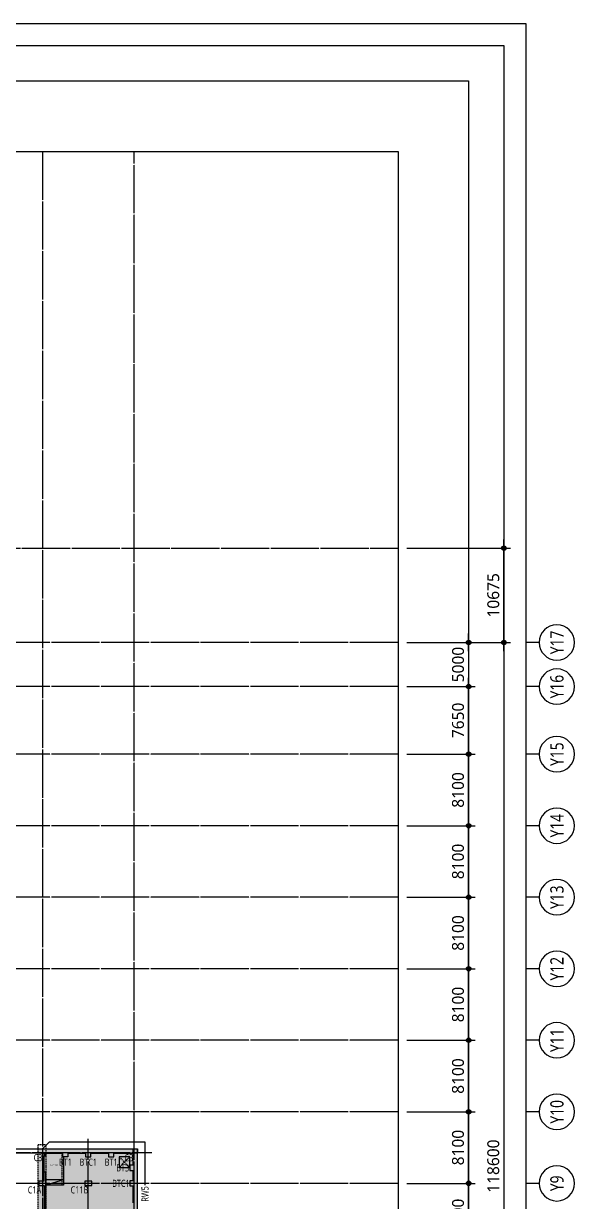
# Model space of a CAD drawing. Header units: millimetres. Extents: x 231380 to 990673, y -319231 to 132826.
# Drawn here: x 928203 to 990673, y -564 to 132826 of the extents above; entities that cross this region are included whole.
import ezdxf
from ezdxf.enums import TextEntityAlignment as Align

# ---------------------------------------------------------------- set-up
doc = ezdxf.new("R2010")
doc.units = ezdxf.units.MM
doc.header["$LTSCALE"] = 91
doc.linetypes.add('XS-지하주차장$0$CEN', pattern=[62, 60, -1, 0, -1])
doc.linetypes.add('XS-지하주차장$0$HID', pattern=[2.3, 1.5, -0.8])
doc.layers.get('Defpoints').update_dxf_attribs({"color": 145})
for name, color, linetype in [('254', 254, 'Continuous'), ('BUB', 7, 'Continuous'), ('DIM', 7, 'Continuous'), ('LEADER', 7, 'Continuous'), ('NAME-C', 1, 'Continuous'), ('NAME-W', 2, 'Continuous'), ('XS-지하주차장$0$252', 252, 'Continuous'), ('XS-지하주차장$0$C3', 145, 'Continuous'), ('XS-지하주차장$0$CEN-P', 14, 'XS-지하주차장$0$CEN'), ('XS-지하주차장$0$COL', 2, 'Continuous'), ('XS-지하주차장$0$EL4', 4, 'Continuous'), ('XS-지하주차장$0$기초꺽임', 4, 'XS-지하주차장$0$HID'), ('XS-지하주차장$0$집수정', 21, 'Continuous')]:
    doc.layers.add(name, color=color, linetype=linetype)
doc.layers.add('DEFPOINT', color=144, linetype='Continuous', plot=False)
doc.layers.add('XS-지하주차장$0$DEFPOINT', color=144, linetype='Continuous', plot=False)
doc.layers.add('TEXT', color=3, linetype='Continuous', lineweight=9)
doc.styles.add('XS-지하주차장$0$맑은고딕', font='malgun.ttf')
doc.styles.add('맑은고딕', font='malgun.ttf')
doc.dimstyles.new('DIM_500', dxfattribs={"dimscale": 500, "dimtxt": 2.7, "dimasz": 1, "dimexe": 1.5, "dimexo": 2, "dimgap": 1, "dimtad": 1, "dimdec": 0, "dimzin": 0, "dimdsep": 46, "dimtxsty": '맑은고딕', "dimblk1": 'DIMDOT', "dimblk2": 'DIMDOT', "dimsah": 1, "dimcen": 0.09, "dimdle": 2, "dimclrd": 7, "dimclre": 7, "dimclrt": 3, "dimadec": 0, "dimazin": 0, "dimtfac": 1, "dimtdec": 0, "dimtix": 1, "dimtmove": 2, "dimatfit": 3, "dimldrblk": 'DIMDOT', "dimfxl": 0, "dimtolj": 1, "dimtzin": 0, "dimarcsym": 0})

# ---------------------------------------------------------------- blocks, each defined once
blk = doc.blocks.new('DIMDOT')
at = {"layer": 'DIM', "linetype": 'Continuous'}
blk.add_line((-2, 0), (2, 0), dxfattribs=at)
for radius in [0.5, 0.25]:
    blk.add_circle((0, 0), radius, dxfattribs=at)
blk = doc.blocks.new('*D360')
at = {"layer": 'Defpoints', "color": 0, "transparency": 16777216}
for p in [(970673, 62736), (970673, -55864), (982673, -55864)]:
    blk.add_point(p, dxfattribs=at)
at = {"layer": 'DIM', "color": 7, "lineweight": -2, "transparency": 16777216}
for p, q in [((971673, 62736), (983423, 62736)), ((982673, 62236), (982673, -55364)), ((971673, -55864), (983423, -55864))]:
    blk.add_line(p, q, dxfattribs=at)
at = {"layer": 'DIM', "color": 7, "lineweight": -2, "transparency": 16777216, "xscale": 500, "yscale": 500, "zscale": 500}
for p, rotation in [((982673, 62736), 90), ((982673, -55864), 270)]:
    blk.add_blockref('DIMDOT', p, dxfattribs=dict(at, rotation=rotation))
at = {"layer": 'DIM', "color": 3, "transparency": 16777216, "insert": (981471, 3436), "char_height": 1350, "attachment_point": 5, "rotation": 90, "style": '맑은고딕'}
blk.add_mtext('\\A1;118600', dxfattribs=at)
blk = doc.blocks.new('*D362')
at = {"layer": 'Defpoints', "color": 0, "transparency": 16777216}
for p in [(970673, 73411), (982673, 73411), (970673, 62736)]:
    blk.add_point(p, dxfattribs=at)
at = {"layer": 'DIM', "color": 7, "lineweight": -2, "transparency": 16777216}
for p, q in [((971673, 73411), (983423, 73411)), ((982673, 63236), (982673, 72911)), ((971673, 62736), (983423, 62736))]:
    blk.add_line(p, q, dxfattribs=at)
at = {"layer": 'DIM', "color": 7, "lineweight": -2, "transparency": 16777216, "xscale": 500, "yscale": 500, "zscale": 500}
for p, rotation in [((982673, 73411), 90), ((982673, 62736), 270)]:
    blk.add_blockref('DIMDOT', p, dxfattribs=dict(at, rotation=rotation))
at = {"layer": 'DIM', "color": 3, "transparency": 16777216, "insert": (981471, 68073), "char_height": 1350, "attachment_point": 5, "rotation": 90, "style": '맑은고딕'}
blk.add_mtext('\\A1;10675', dxfattribs=at)
blk = doc.blocks.new('*D369')
at = {"layer": 'Defpoints', "color": 0, "transparency": 16777216}
for p in [(970673, 1486), (978673, 1486), (970673, -6014)]:
    blk.add_point(p, dxfattribs=at)
at = {"layer": 'DIM', "color": 7, "lineweight": -2, "transparency": 16777216}
for p, q in [((971673, 1486), (979423, 1486)), ((978673, -5514), (978673, 986)), ((971673, -6014), (979423, -6014))]:
    blk.add_line(p, q, dxfattribs=at)
at = {"layer": 'DIM', "color": 7, "lineweight": -2, "transparency": 16777216, "xscale": 500, "yscale": 500, "zscale": 500}
for p, rotation in [((978673, 1486), 90), ((978673, -6014), 270)]:
    blk.add_blockref('DIMDOT', p, dxfattribs=dict(at, rotation=rotation))
at = {"layer": 'DIM', "color": 3, "transparency": 16777216, "insert": (977475, -2264), "char_height": 1350, "attachment_point": 5, "rotation": 90, "style": '맑은고딕'}
blk.add_mtext('\\A1;7500', dxfattribs=at)
blk = doc.blocks.new('*D370')
at = {"layer": 'Defpoints', "color": 0, "transparency": 16777216}
for p in [(970673, 9586), (978673, 9586), (970673, 1486)]:
    blk.add_point(p, dxfattribs=at)
at = {"layer": 'DIM', "color": 7, "lineweight": -2, "transparency": 16777216}
for p, q in [((971673, 9586), (979423, 9586)), ((978673, 1986), (978673, 9086)), ((971673, 1486), (979423, 1486))]:
    blk.add_line(p, q, dxfattribs=at)
at = {"layer": 'DIM', "color": 7, "lineweight": -2, "transparency": 16777216, "xscale": 500, "yscale": 500, "zscale": 500}
for p, rotation in [((978673, 9586), 90), ((978673, 1486), 270)]:
    blk.add_blockref('DIMDOT', p, dxfattribs=dict(at, rotation=rotation))
at = {"layer": 'DIM', "color": 3, "transparency": 16777216, "insert": (977471, 5536), "char_height": 1350, "attachment_point": 5, "rotation": 90, "style": '맑은고딕'}
blk.add_mtext('\\A1;8100', dxfattribs=at)
blk = doc.blocks.new('*D371')
at = {"layer": 'Defpoints', "color": 0, "transparency": 16777216}
for p in [(970673, 17686), (978673, 17686), (970673, 9586)]:
    blk.add_point(p, dxfattribs=at)
at = {"layer": 'DIM', "color": 7, "lineweight": -2, "transparency": 16777216}
for p, q in [((971673, 17686), (979423, 17686)), ((978673, 10086), (978673, 17186)), ((971673, 9586), (979423, 9586))]:
    blk.add_line(p, q, dxfattribs=at)
at = {"layer": 'DIM', "color": 7, "lineweight": -2, "transparency": 16777216, "xscale": 500, "yscale": 500, "zscale": 500}
for p, rotation in [((978673, 17686), 90), ((978673, 9586), 270)]:
    blk.add_blockref('DIMDOT', p, dxfattribs=dict(at, rotation=rotation))
at = {"layer": 'DIM', "color": 3, "transparency": 16777216, "insert": (977471, 13636), "char_height": 1350, "attachment_point": 5, "rotation": 90, "style": '맑은고딕'}
blk.add_mtext('\\A1;8100', dxfattribs=at)
blk = doc.blocks.new('*D372')
at = {"layer": 'Defpoints', "color": 0, "transparency": 16777216}
for p in [(970673, 25786), (978673, 25786), (970673, 17686)]:
    blk.add_point(p, dxfattribs=at)
at = {"layer": 'DIM', "color": 7, "lineweight": -2, "transparency": 16777216}
for p, q in [((971673, 25786), (979423, 25786)), ((978673, 18186), (978673, 25286)), ((971673, 17686), (979423, 17686))]:
    blk.add_line(p, q, dxfattribs=at)
at = {"layer": 'DIM', "color": 7, "lineweight": -2, "transparency": 16777216, "xscale": 500, "yscale": 500, "zscale": 500}
for p, rotation in [((978673, 25786), 90), ((978673, 17686), 270)]:
    blk.add_blockref('DIMDOT', p, dxfattribs=dict(at, rotation=rotation))
at = {"layer": 'DIM', "color": 3, "transparency": 16777216, "insert": (977471, 21736), "char_height": 1350, "attachment_point": 5, "rotation": 90, "style": '맑은고딕'}
blk.add_mtext('\\A1;8100', dxfattribs=at)
blk = doc.blocks.new('*D373')
at = {"layer": 'Defpoints', "color": 0, "transparency": 16777216}
for p in [(970673, 33886), (978673, 33886), (970673, 25786)]:
    blk.add_point(p, dxfattribs=at)
at = {"layer": 'DIM', "color": 7, "lineweight": -2, "transparency": 16777216}
for p, q in [((971673, 33886), (979423, 33886)), ((978673, 26286), (978673, 33386)), ((971673, 25786), (979423, 25786))]:
    blk.add_line(p, q, dxfattribs=at)
at = {"layer": 'DIM', "color": 7, "lineweight": -2, "transparency": 16777216, "xscale": 500, "yscale": 500, "zscale": 500}
for p, rotation in [((978673, 33886), 90), ((978673, 25786), 270)]:
    blk.add_blockref('DIMDOT', p, dxfattribs=dict(at, rotation=rotation))
at = {"layer": 'DIM', "color": 3, "transparency": 16777216, "insert": (977471, 29836), "char_height": 1350, "attachment_point": 5, "rotation": 90, "style": '맑은고딕'}
blk.add_mtext('\\A1;8100', dxfattribs=at)
blk = doc.blocks.new('*D374')
at = {"layer": 'Defpoints', "color": 0, "transparency": 16777216}
for p in [(970673, 41986), (978673, 41986), (970673, 33886)]:
    blk.add_point(p, dxfattribs=at)
at = {"layer": 'DIM', "color": 7, "lineweight": -2, "transparency": 16777216}
for p, q in [((971673, 41986), (979423, 41986)), ((978673, 34386), (978673, 41486)), ((971673, 33886), (979423, 33886))]:
    blk.add_line(p, q, dxfattribs=at)
at = {"layer": 'DIM', "color": 7, "lineweight": -2, "transparency": 16777216, "xscale": 500, "yscale": 500, "zscale": 500}
for p, rotation in [((978673, 41986), 90), ((978673, 33886), 270)]:
    blk.add_blockref('DIMDOT', p, dxfattribs=dict(at, rotation=rotation))
at = {"layer": 'DIM', "color": 3, "transparency": 16777216, "insert": (977471, 37936), "char_height": 1350, "attachment_point": 5, "rotation": 90, "style": '맑은고딕'}
blk.add_mtext('\\A1;8100', dxfattribs=at)
blk = doc.blocks.new('*D375')
at = {"layer": 'Defpoints', "color": 0, "transparency": 16777216}
for p in [(970673, 50086), (978673, 50086), (970673, 41986)]:
    blk.add_point(p, dxfattribs=at)
at = {"layer": 'DIM', "color": 7, "lineweight": -2, "transparency": 16777216}
for p, q in [((971673, 50086), (979423, 50086)), ((978673, 42486), (978673, 49586)), ((971673, 41986), (979423, 41986))]:
    blk.add_line(p, q, dxfattribs=at)
at = {"layer": 'DIM', "color": 7, "lineweight": -2, "transparency": 16777216, "xscale": 500, "yscale": 500, "zscale": 500}
for p, rotation in [((978673, 50086), 90), ((978673, 41986), 270)]:
    blk.add_blockref('DIMDOT', p, dxfattribs=dict(at, rotation=rotation))
at = {"layer": 'DIM', "color": 3, "transparency": 16777216, "insert": (977471, 46036), "char_height": 1350, "attachment_point": 5, "rotation": 90, "style": '맑은고딕'}
blk.add_mtext('\\A1;8100', dxfattribs=at)
blk = doc.blocks.new('*D376')
at = {"layer": 'Defpoints', "color": 0, "transparency": 16777216}
for p in [(970673, 57736), (978673, 57736), (970673, 50086)]:
    blk.add_point(p, dxfattribs=at)
at = {"layer": 'DIM', "color": 7, "lineweight": -2, "transparency": 16777216}
for p, q in [((971673, 57736), (979423, 57736)), ((978673, 50586), (978673, 57236)), ((971673, 50086), (979423, 50086))]:
    blk.add_line(p, q, dxfattribs=at)
at = {"layer": 'DIM', "color": 7, "lineweight": -2, "transparency": 16777216, "xscale": 500, "yscale": 500, "zscale": 500}
for p, rotation in [((978673, 57736), 90), ((978673, 50086), 270)]:
    blk.add_blockref('DIMDOT', p, dxfattribs=dict(at, rotation=rotation))
at = {"layer": 'DIM', "color": 3, "transparency": 16777216, "insert": (977475, 53911), "char_height": 1350, "attachment_point": 5, "rotation": 90, "style": '맑은고딕'}
blk.add_mtext('\\A1;7650', dxfattribs=at)
blk = doc.blocks.new('*D377')
at = {"layer": 'Defpoints', "color": 0, "transparency": 16777216}
for p in [(970673, 62736), (970673, 57736), (978673, 57736)]:
    blk.add_point(p, dxfattribs=at)
at = {"layer": 'DIM', "color": 7, "lineweight": -2, "transparency": 16777216}
for p, q in [((971673, 62736), (979423, 62736)), ((978673, 62236), (978673, 58236)), ((971673, 57736), (979423, 57736))]:
    blk.add_line(p, q, dxfattribs=at)
at = {"layer": 'DIM', "color": 7, "lineweight": -2, "transparency": 16777216, "xscale": 500, "yscale": 500, "zscale": 500}
for p, rotation in [((978673, 62736), 90), ((978673, 57736), 270)]:
    blk.add_blockref('DIMDOT', p, dxfattribs=dict(at, rotation=rotation))
at = {"layer": 'DIM', "color": 3, "transparency": 16777216, "insert": (977475, 60236), "char_height": 1350, "attachment_point": 5, "rotation": 90, "style": '맑은고딕'}
blk.add_mtext('\\A1;5000', dxfattribs=at)
blk = doc.blocks.new('BUB')
at = {"layer": 'BUB'}
blk.add_line((0, 1500), (0, 0), dxfattribs=at)
blk.add_circle((0, 3500), 2000, dxfattribs=at)
blk = doc.blocks.new('XS-지하주차장$0$집수정-1.2x1.2')
at = {"layer": 'XS-지하주차장$0$집수정'}
for p, q in [((0, 0), (0, 1200)), ((0, 1200), (1200, 1200)), ((1200, 0), (0, 0)), ((1200, 1200), (1200, 0))]:
    blk.add_line(p, q, dxfattribs=at)
at = {"layer": 'XS-지하주차장$0$집수정', "linetype": 'XS-지하주차장$0$HID'}
for p, q in [((0, 0), (1200, 1200)), ((0, 1200), (1200, 0))]:
    blk.add_line(p, q, dxfattribs=at)

msp = doc.modelspace()

# ---------------------------------------------------------------- hatches: boundary and pattern name
at = {"layer": '254'}
h = msp.add_hatch(color=256, dxfattribs=at)
h.dxf.hatch_style = 1
h.paths.add_polyline_path([(941142.6, 5385.8), (929847.6, 5385.8), (929847.6, -5764.2), (925547.6, -5764.2), (925547.6, -7184.2), (925497.6, -7184.2), (925497.6, -29614.2), (941177.6, -29614.2), (941177.6, -13864.2), (938677.6, -13864.2), (938677.6, -6264.2), (941142.6, -6264.2)])

# ---------------------------------------------------------------- linework, layer by layer
at = {"layer": 'DEFPOINT'}
for points in [[(732192.6, 132825.8), (985172.6, 132825.8), (985172.6, -91174.2), (732192.6, -91174.2)], [(734692.6, 130325.8), (982672.6, 130325.8), (982672.6, -88674.2), (734692.6, -88674.2)], [(738692.6, 126325.8), (978672.6, 126325.8), (978672.6, -84674.2), (738692.6, -84674.2)]]:
    msp.add_lwpolyline(points, close=True, dxfattribs=at)
at = {"layer": 'LEADER'}
msp.add_lwpolyline([(930347.6, 5385.8), (931147.6, 6185.8), (941942.6, 6185.8), (941942.6, 1287)], dxfattribs=at)
at = {"layer": 'XS-지하주차장$0$252'}
for points in [[(932547.6, 4885.8), (932642.6, 4885.8), (932547.6, 4485.8), (932642.6, 4485.8)], [(932747.6, 4485.8), (932547.6, 4485.8), (932747.6, 1265.8), (932547.6, 1265.8)]]:
    msp.add_solid(points, dxfattribs=at)
at = {"layer": 'XS-지하주차장$0$C3', "linetype": 'XS-지하주차장$0$HID', "ltscale": 0.5}
msp.add_lwpolyline([(940642.6, 5385.8), (941142.6, 5385.8), (941142.6, 4885.8), (940642.6, 4885.8)], close=True, dxfattribs=at)
at = {"layer": 'XS-지하주차장$0$CEN-P'}
for p, q in [((930347.6, 118325.8), (930347.6, -7139.2)), ((940742.6, -7139.2), (940742.6, 118325.8)), ((843397.6, 73410.8), (970672.6, 73410.8)), ((970672.6, 62735.8), (865942.6, 62735.8)), ((970672.6, 57735.8), (746692.6, 57735.8)), ((970672.6, 50085.8), (746692.6, 50085.8)), ((970672.6, 41985.8), (848042.6, 41985.8)), ((970672.6, 33885.8), (746692.6, 33885.8)), ((970672.6, 25785.8), (746692.6, 25785.8)), ((970672.6, 17685.8), (746692.6, 17685.8)), ((970672.6, 9585.8), (746692.6, 9585.8)), ((935542.6, -7139.2), (935542.6, 6510.8)), ((923547.6, 4985.8), (942742.6, 4985.8)), ((970672.6, 1485.8), (746692.6, 1485.8))]:
    msp.add_line(p, q, dxfattribs=at)
at = {"layer": 'XS-지하주차장$0$COL'}
for p, q in [((925847.6, 5385.8), (941142.6, 5385.8)), ((941142.6, -6264.2), (941142.6, 5385.8)), ((926047.6, 4935.8), (930247.6, 4935.8)), ((930247.6, 4935.8), (930247.6, 4885.8)), ((930247.6, 4885.8), (930547.6, 4885.8)), ((930547.6, 4885.8), (930547.6, 4585.8)), ((930547.6, 4585.8), (930747.6, 4585.8)), ((930747.6, 4885.8), (932642.6, 4885.8)), ((930747.6, 4585.8), (930747.6, 4885.8)), ((932642.6, 4485.8), (932642.6, 4885.8)), ((933242.6, 4485.8), (932642.6, 4485.8)), ((933242.6, 4885.8), (935242.6, 4885.8)), ((933242.6, 4885.8), (933242.6, 4485.8)), ((935242.6, 4885.8), (935242.6, 4485.8)), ((935242.6, 4485.8), (935842.6, 4485.8)), ((935842.6, 4885.8), (937842.6, 4885.8)), ((935842.6, 4485.8), (935842.6, 4885.8)), ((937842.6, 4885.8), (937842.6, 4485.8)), ((937842.6, 4485.8), (938442.6, 4485.8)), ((938442.6, 4885.8), (940642.6, 4885.8)), ((938442.6, 4485.8), (938442.6, 4885.8)), ((940642.6, 3535.8), (940642.6, 4885.8)), ((930547.6, 2775.8), (930747.6, 2775.8)), ((930547.6, 1735.8), (930547.6, 2775.8)), ((930747.6, -5964.2), (930747.6, 2775.8)), ((940242.6, 3535.8), (940242.6, 2935.8)), ((940642.6, 3535.8), (940242.6, 3535.8)), ((940242.6, 2935.8), (940642.6, 2935.8)), ((940642.6, 1785.8), (940642.6, 2935.8)), ((930547.6, 1735.8), (929947.6, 1735.8)), ((929947.6, 1735.8), (929947.6, 1235.8)), ((940242.6, 1785.8), (940242.6, 1185.8)), ((940642.6, 1785.8), (940242.6, 1785.8)), ((929947.6, 1235.8), (930547.6, 1235.8)), ((930547.6, 1235.8), (930547.6, -5764.2)), ((940242.6, 1185.8), (940642.6, 1185.8)), ((940642.6, -714.2), (940642.6, 1185.8))]:
    msp.add_line(p, q, dxfattribs=at)
msp.add_lwpolyline([(935142.6, 1735.8), (935142.6, 1235.8), (935942.6, 1235.8), (935942.6, 1735.8)], close=True, dxfattribs=at)
at = {"layer": 'XS-지하주차장$0$DEFPOINT'}
msp.add_lwpolyline([(746692.6, -76674.2), (746692.6, 118325.8), (970672.6, 118325.8), (970672.6, -76674.2)], close=True, dxfattribs=at)
at = {"layer": 'XS-지하주차장$0$EL4'}
for p, q in [((930547.6, 2775.8), (930547.6, 4585.8)), ((932747.6, 4485.8), (932747.6, 1265.8)), ((932747.6, 1865.8), (930747.6, 1865.8)), ((932747.6, 1865.8), (930747.6, 1265.8)), ((932747.6, 1265.8), (930747.6, 1265.8))]:
    msp.add_line(p, q, dxfattribs=at)
at = {"layer": 'XS-지하주차장$0$EL4', "linetype": 'XS-지하주차장$0$HID'}
msp.add_line((932547.6, 4885.8), (932547.6, 1265.8), dxfattribs=at)
at = {"layer": 'XS-지하주차장$0$기초꺽임'}
msp.add_lwpolyline([(930747.6, 5885.8), (930747.6, -5964.2), (939177.6, -5964.2), (939177.6, -6864.2), (929847.6, -6864.2), (929847.6, 5885.8), (930747.6, 5885.8)], dxfattribs=at)

# ---------------------------------------------------------------- block references
at = {"layer": 'BUB', "xscale": -1, "rotation": 270.0000000000002}
for p in [(985172.6, 62735.8), (985172.6, 57735.8), (985172.6, 50085.8), (985172.6, 41985.8), (985172.6, 33885.8), (985172.6, 25785.8), (985172.6, 17685.8), (985172.6, 9585.8), (985172.6, 1485.8)]:
    msp.add_blockref('BUB', p, dxfattribs=at)
at = {"layer": 'XS-지하주차장$0$집수정', "xscale": -1, "rotation": 90}
msp.add_blockref('XS-지하주차장$0$집수정-1.2x1.2', (940242.6, 4485.8), dxfattribs=at)

# ---------------------------------------------------------------- texts
at = {"layer": 'NAME-C', "style": '맑은고딕', "width": 0.7}
for s, p in [('C3', (929847.6, 4399.8)), ('BT1', (932942.6, 3885.8)), ('BTC1', (935542.6, 3885.8)), ('BT1', (938142.6, 3885.8)), ('C3', (940142.6, 4385.8)), ('BT3', (939442.6, 3235.8)), ('BTC1', (939242.6, 1485.8)), ('C1A', (929447.6, 743.4)), ('C11B', (934542.6, 743.4))]:
    msp.add_text(s, height=800, dxfattribs=at).set_placement(p, align=Align.MIDDLE)
at = {"layer": 'NAME-W', "style": '맑은고딕', "width": 0.7}
msp.add_text('RW5', height=800, rotation=90, dxfattribs=at).set_placement((941977.6, 287), align=Align.MIDDLE_CENTER)
at = {"layer": 'TEXT', "style": '맑은고딕', "width": 0.8}
for s, p in [('Y17', (988678.6, 62735.8)), ('Y16', (988678.6, 57735.8)), ('Y15', (988678.6, 50085.8)), ('Y14', (988678.6, 41985.8)), ('Y13', (988678.6, 33885.8)), ('Y12', (988678.6, 25785.8)), ('Y11', (988678.6, 17685.8)), ('Y10', (988678.6, 9585.8)), ('Y9', (988678.6, 1485.8))]:
    msp.add_text(s, height=1500, rotation=90, dxfattribs=at).set_placement(p, align=Align.MIDDLE_CENTER)
at = {"layer": 'XS-지하주차장$0$DEFPOINT', "color": 2, "style": 'XS-지하주차장$0$맑은고딕'}
msp.add_text('SL+160', height=200, dxfattribs=at).set_placement((931661.5, 3589.3), align=Align.MIDDLE_CENTER)

# ---------------------------------------------------------------- dimensions: what is measured, and where the dimension line sits
at = {"layer": 'DIM'}
for base, p1, p2, angle, picture, middle in [((982672.6, 73410.8), (970672.6, 62735.8), (970672.6, 73410.8), 90, '*D362', (981471, 68073.3)), ((982672.6, -55864.2), (970672.6, 62735.8), (970672.6, -55864.2), 270, '*D360', (981471, 3435.8)), ((978672.6, 57735.8), (970672.6, 62735.8), (970672.6, 57735.8), 270, '*D377', (977475.2, 60235.8)), ((978672.6, 57735.8), (970672.6, 50085.8), (970672.6, 57735.8), 90, '*D376', (977475.2, 53910.8)), ((978672.6, 50085.8), (970672.6, 41985.8), (970672.6, 50085.8), 90, '*D375', (977471, 46035.8)), ((978672.6, 41985.8), (970672.6, 33885.8), (970672.6, 41985.8), 90, '*D374', (977471, 37935.8)), ((978672.6, 33885.8), (970672.6, 25785.8), (970672.6, 33885.8), 90, '*D373', (977471, 29835.8)), ((978672.6, 25785.8), (970672.6, 17685.8), (970672.6, 25785.8), 90, '*D372', (977471, 21735.8)), ((978672.6, 17685.8), (970672.6, 9585.8), (970672.6, 17685.8), 90, '*D371', (977471, 13635.8)), ((978672.6, 9585.8), (970672.6, 1485.8), (970672.6, 9585.8), 90, '*D370', (977471, 5535.8)), ((978672.6, 1485.8), (970672.6, -6014.2), (970672.6, 1485.8), 90, '*D369', (977475.2, -2264.2))]:
    dim = msp.add_linear_dim(base=base, p1=p1, p2=p2, angle=angle, dimstyle='DIM_500', dxfattribs=at)
    dim.commit()
    dim.dimension.update_dxf_attribs({"geometry": picture, "text_midpoint": middle})

doc.saveas('drawing.dxf')
